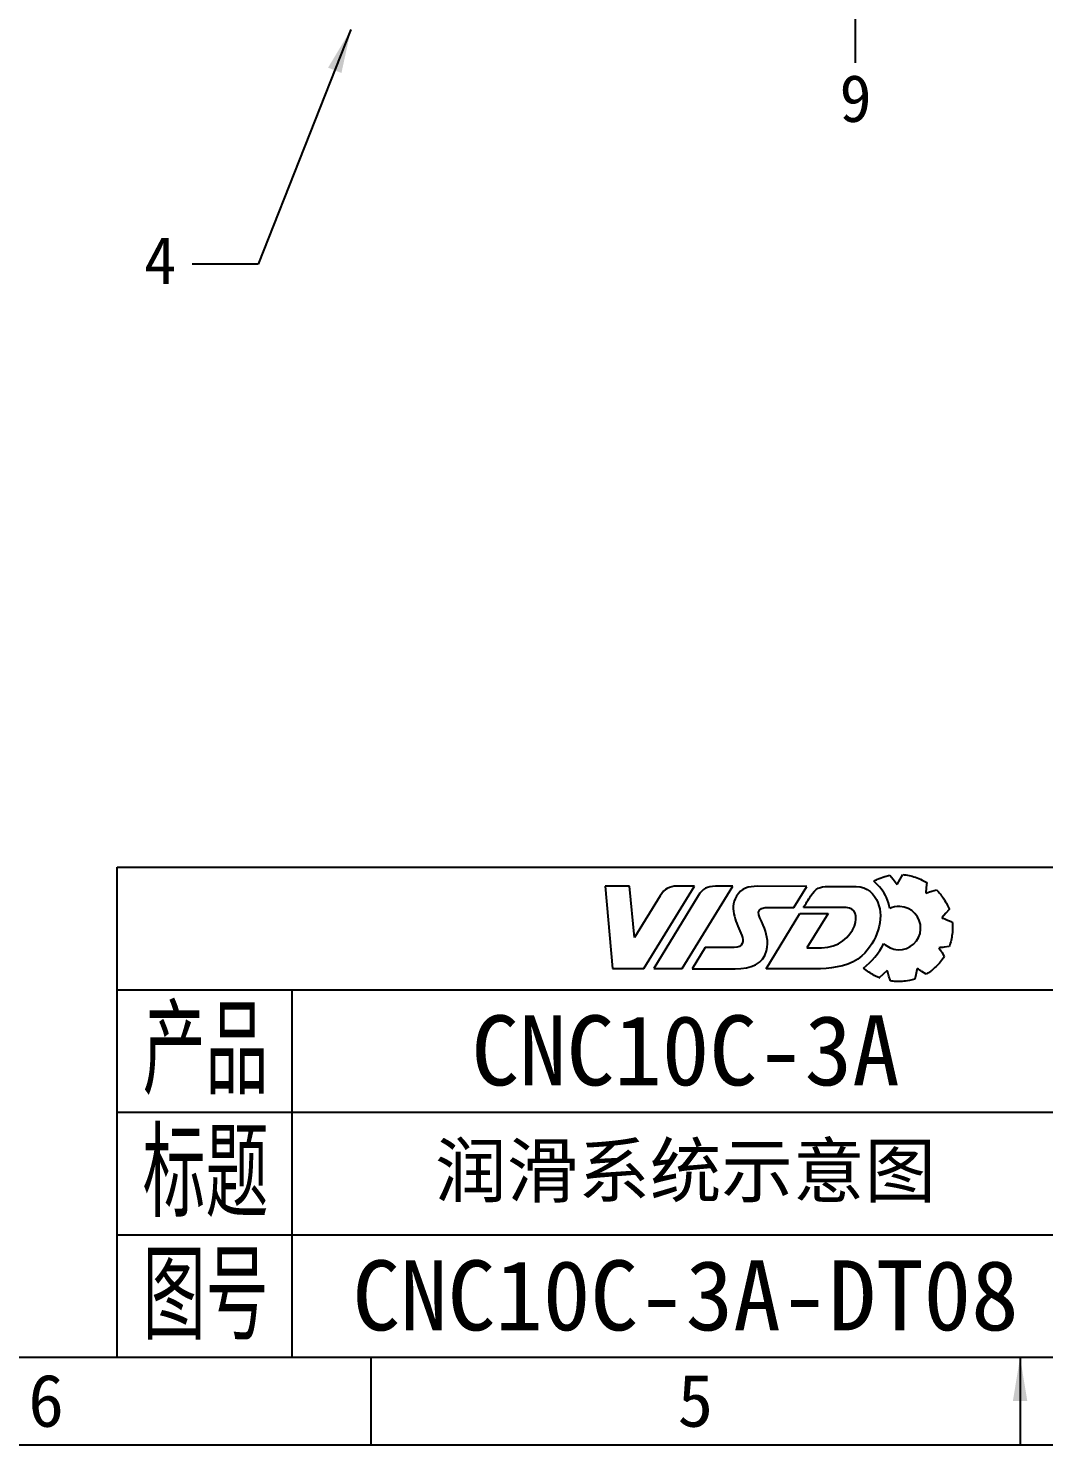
# Model space of a CAD drawing. Header units: millimetres. Extents: x 547 to 2149, y 622 to 1790.
# Drawn here: x 1291.5 to 1349.6, y 1341.3 to 1422.2 of the extents above; entities that cross this region are included whole.
import ezdxf

# ---------------------------------------------------------------- set-up
doc = ezdxf.new("R2010")
doc.units = ezdxf.units.MM
doc.layers.add('仅图框使用', color=7, linetype='Continuous')
doc.layers.add('英文数字标注', color=3, linetype='Continuous')
doc.styles.get("Standard").update_dxf_attribs({"font": 'txt', "bigfont": 'gbcbig.shx'})
doc.dimstyles.new('ISO-25', dxfattribs={"dimtxt": 2.5, "dimasz": 2.5, "dimexe": 1.25, "dimexo": 0.625, "dimtad": 1, "dimtxsty": 'Standard', "dimcen": 2.5, "dimadec": 0, "dimazin": 0, "dimtfac": 1, "dimtmove": 0, "dimatfit": 3, "dimfxl": 0, "dimarcsym": 0})
doc.dimstyles.get("Standard").update_dxf_attribs({"dimtxt": 2, "dimasz": 3, "dimexe": 0.18, "dimexo": 0.0625, "dimgap": 0.09, "dimtad": 0, "dimtih": 1, "dimtoh": 1, "dimdec": 4, "dimzin": 0, "dimdsep": 46, "dimtxsty": 'Standard', "dimcen": 0.09, "dimaunit": 1, "dimadec": 0, "dimazin": 0, "dimtfac": 1, "dimtdec": 4, "dimtofl": 0, "dimtmove": 0, "dimatfit": 3, "dimfxl": 0, "dimtolj": 1, "dimtzin": 0, "dimarcsym": 0})

# ---------------------------------------------------------------- blocks, each defined once
blk = doc.blocks.new('Logo-pic')
at = {"layer": '仅图框使用', "color": 4}
for points in [[(1.392, -0.003), (1.392, -0.003), (0, 0), (0, 0)], [(0, 0), (0, 0), (0.422, -4.704), (0.422, -4.704)], [(15.35, 0.28), (15.416, 0.315), (15.488, 0.351), (15.565, 0.385)], [(16.076, -0.663), (15.92, -0.312), (15.663, -0.003), (15.35, 0.28)], [(15.565, 0.385), (15.693, 0.441), (15.835, 0.495), (15.991, 0.538)], [(15.991, 0.538), (15.991, 0.538), (16.277, 0.618), (16.277, 0.618)], [(16.277, 0.618), (16.277, 0.618), (16.46, 0.384), (16.46, 0.384)], [(16.46, 0.384), (16.46, 0.384), (16.687, 0.094), (16.687, 0.094)], [(16.687, 0.094), (16.687, 0.094), (16.852, 0.387), (16.852, 0.387)], [(16.852, 0.387), (16.852, 0.387), (17.004, 0.654), (17.004, 0.654)], [(17.004, 0.654), (17.243, 0.638), (17.503, 0.576), (17.729, 0.502)], [(17.729, 0.502), (17.863, 0.459), (17.999, 0.404), (18.117, 0.342)], [(18.117, 0.342), (18.117, 0.342), (18.38, 0.203), (18.38, 0.203)], [(18.38, 0.203), (18.38, 0.203), (18.354, -0.088), (18.354, -0.088)], [(1.664, -2.946), (1.664, -2.946), (1.392, -0.003), (1.392, -0.003)], [(3.14, -0.557), (3.14, -0.557), (1.664, -2.946), (1.664, -2.946)], [(2.213, -4.708), (2.213, -4.708), (5.097, -0.012), (5.097, -0.012)], [(5.314, -0.563), (5.314, -0.563), (2.782, -4.71), (2.782, -4.71)], [(4.112, -0.01), (3.646, -0.009), (3.388, -0.157), (3.14, -0.557)], [(5.097, -0.012), (5.097, -0.012), (4.112, -0.01), (4.112, -0.01)], [(4.404, -4.714), (4.404, -4.714), (7.287, -0.017), (7.287, -0.017)], [(6.293, -0.015), (5.832, -0.014), (5.585, -0.135), (5.314, -0.563)], [(7.281, -0.017), (7.281, -0.017), (6.293, -0.015), (6.293, -0.015)], [(7.5, -0.581), (7.033, -1.345), (7.55, -2.128), (7.801, -2.819)], [(7.287, -0.017), (7.287, -0.017), (7.281, -0.017), (7.281, -0.017)], [(8.688, -0.017), (8.195, -0.016), (7.782, -0.118), (7.5, -0.581)], [(11.517, -0.027), (11.517, -0.027), (8.688, -0.017), (8.688, -0.017)], [(10.777, -1.229), (10.777, -1.229), (11.517, -0.027), (11.517, -0.027)], [(11.333, -1.23), (11.444, -1.052), (11.612, -0.769), (11.734, -0.578)], [(11.734, -0.578), (12.026, -0.116), (12.304, -0.029), (12.711, -0.03)], [(12.711, -0.03), (12.711, -0.03), (14.347, -0.034), (14.347, -0.034)], [(14.347, -0.034), (15.007, -0.035), (15.381, -0.463), (15.587, -0.948)], [(16.261, -1.284), (16.226, -1.072), (16.166, -0.864), (16.076, -0.663)], [(18.354, -0.088), (18.354, -0.088), (18.325, -0.413), (18.325, -0.413)], [(18.325, -0.413), (18.477, -0.359), (18.631, -0.304), (18.672, -0.293)], [(18.672, -0.293), (18.672, -0.293), (18.938, -0.216), (18.938, -0.216)], [(18.938, -0.216), (19.094, -0.37), (19.237, -0.554), (19.355, -0.736)], [(19.355, -0.736), (19.42, -0.836), (19.486, -0.948), (19.546, -1.068)], [(9.026, -2.231), (8.764, -1.632), (8.446, -1.193), (9.465, -1.226)], [(9.195, -4.733), (9.195, -4.733), (11.13, -1.564), (11.13, -1.564)], [(9.465, -1.226), (9.465, -1.226), (10.777, -1.229), (10.777, -1.229)], [(11.13, -1.564), (11.13, -1.564), (12.736, -1.568), (12.736, -1.568)], [(13.776, -1.234), (13.776, -1.234), (11.333, -1.23), (11.333, -1.23)], [(12.736, -1.568), (12.736, -1.568), (11.527, -3.528), (11.527, -3.528)], [(14.243, -2.288), (14.454, -1.749), (14.297, -1.237), (13.776, -1.234)], [(15.587, -0.948), (15.971, -1.854), (15.535, -3.186), (14.675, -3.991)], [(16.849, -1.165), (16.639, -1.155), (16.439, -1.199), (16.261, -1.284)], [(18.031, -2.456), (18.062, -1.774), (17.532, -1.195), (16.849, -1.165)], [(19.48, -1.559), (19.48, -1.559), (19.251, -1.821), (19.251, -1.821)], [(19.668, -1.345), (19.668, -1.345), (19.48, -1.559), (19.48, -1.559)], [(19.546, -1.068), (19.546, -1.068), (19.607, -1.193), (19.607, -1.193)], [(19.607, -1.193), (19.629, -1.243), (19.649, -1.293), (19.668, -1.345)], [(9.213, -3.702), (9.351, -3.148), (9.221, -2.678), (9.026, -2.231)], [(12.365, -3.53), (13.343, -3.533), (14.007, -2.893), (14.243, -2.288)], [(19.251, -1.821), (19.269, -1.828), (19.289, -1.836), (19.575, -1.95)], [(19.575, -1.95), (19.575, -1.95), (19.835, -2.054), (19.835, -2.054)], [(19.835, -2.054), (19.842, -2.118), (19.848, -2.182), (19.851, -2.247)], [(7.801, -2.819), (7.916, -3.137), (7.908, -3.511), (7.363, -3.518)], [(16.74, -3.638), (17.423, -3.669), (18.001, -3.139), (18.031, -2.456)], [(19.834, -2.751), (19.806, -2.992), (19.751, -3.23), (19.667, -3.458)], [(5.703, -3.514), (5.703, -3.514), (4.965, -4.723), (4.965, -4.723)], [(6.793, -3.517), (6.793, -3.517), (5.703, -3.514), (5.703, -3.514)], [(7.363, -3.518), (7.363, -3.518), (6.793, -3.517), (6.793, -3.517)], [(7.419, -4.727), (8.355, -4.729), (9.028, -4.448), (9.213, -3.702)], [(11.527, -3.528), (11.527, -3.528), (12.005, -3.529), (12.005, -3.529)], [(12.005, -3.529), (12.005, -3.529), (12.279, -3.53), (12.279, -3.53)], [(12.279, -3.53), (12.279, -3.53), (12.365, -3.53), (12.365, -3.53)], [(14.675, -3.991), (14.068, -4.558), (13.126, -4.678), (12.309, -4.74)], [(14.772, -4.687), (15.238, -4.337), (15.644, -3.839), (15.919, -3.277)], [(15.919, -3.277), (16.13, -3.488), (16.418, -3.624), (16.74, -3.638)], [(19.383, -3.495), (19.273, -3.509), (19.173, -3.519), (19.075, -3.529)], [(19.075, -3.529), (19.126, -3.61), (19.179, -3.693), (19.235, -3.788)], [(19.383, -4.034), (19.317, -4.139), (19.244, -4.24), (19.166, -4.335)], [(19.235, -3.788), (19.235, -3.788), (19.383, -4.034), (19.383, -4.034)], [(19.667, -3.458), (19.667, -3.458), (19.383, -3.495), (19.383, -3.495)], [(0.422, -4.704), (0.422, -4.704), (2.213, -4.708), (2.213, -4.708)], [(2.782, -4.71), (2.782, -4.71), (4.404, -4.714), (4.404, -4.714)], [(4.965, -4.723), (4.965, -4.723), (6.174, -4.725), (6.174, -4.725)], [(6.174, -4.725), (6.174, -4.725), (7.419, -4.727), (7.419, -4.727)], [(10.293, -4.736), (10.293, -4.736), (9.195, -4.733), (9.195, -4.733)], [(12.309, -4.74), (12.309, -4.74), (10.293, -4.736), (10.293, -4.736)], [(15.06, -4.916), (14.972, -4.855), (14.877, -4.781), (14.772, -4.687)], [(16.124, -4.826), (16.124, -4.826), (15.885, -5.045), (15.885, -5.045)], [(16.21, -5.143), (16.186, -5.067), (16.155, -4.948), (16.124, -4.826)], [(17.834, -4.704), (17.812, -4.828), (17.788, -4.955), (17.761, -5.068)], [(18.096, -4.885), (18.02, -4.835), (17.928, -4.77), (17.834, -4.704)], [(18.643, -4.839), (18.63, -4.85), (18.618, -4.859), (18.605, -4.869)], [(19.166, -4.335), (19.011, -4.523), (18.829, -4.682), (18.643, -4.839)], [(15.371, -5.107), (15.265, -5.049), (15.161, -4.987), (15.06, -4.916)], [(15.497, -5.176), (15.497, -5.176), (15.371, -5.107), (15.371, -5.107)], [(15.681, -5.255), (15.619, -5.23), (15.557, -5.204), (15.497, -5.176)], [(15.885, -5.045), (15.885, -5.045), (15.664, -5.248), (15.664, -5.248)], [(15.664, -5.248), (15.664, -5.248), (15.681, -5.255), (15.681, -5.255)], [(16.298, -5.424), (16.298, -5.424), (16.21, -5.143), (16.21, -5.143)], [(16.611, -5.453), (16.505, -5.449), (16.403, -5.439), (16.298, -5.424)], [(16.977, -5.452), (16.847, -5.46), (16.726, -5.46), (16.611, -5.453)], [(17.385, -5.406), (17.234, -5.43), (17.1, -5.445), (16.977, -5.452)], [(17.701, -5.326), (17.598, -5.358), (17.492, -5.384), (17.385, -5.406)], [(17.761, -5.068), (17.761, -5.068), (17.698, -5.327), (17.698, -5.327)], [(17.698, -5.327), (17.698, -5.327), (17.701, -5.326), (17.701, -5.326)], [(18.338, -5.045), (18.338, -5.045), (18.096, -4.885), (18.096, -4.885)], [(18.605, -4.869), (18.519, -4.932), (18.43, -4.991), (18.338, -5.045)]]:
    blk.add_open_spline(points, degree=3, dxfattribs=at)
blk.add_open_spline([(19.851, -2.247), (19.853, -2.3), (19.855, -2.354), (19.855, -2.408), (19.855, -2.408), (19.855, -2.522), (19.848, -2.637), (19.834, -2.751)], degree=3, knots=[0.25423729, 0.25423729, 0.25423729, 0.25423729, 0.27118644, 0.27118644, 0.27118644, 0.27118644, 0.28813559, 0.28813559, 0.28813559, 0.28813559], dxfattribs=at)

msp = doc.modelspace()

# ---------------------------------------------------------------- linework, layer by layer
at = {"layer": '仅图框使用'}
for p, q in [((1296.59, 1374.281), (1491.715, 1374.281)), ((1296.59, 1346.281), (1296.59, 1374.281)), ((1296.59, 1367.281), (1491.715, 1367.281)), ((1306.59, 1346.281), (1306.59, 1367.281)), ((1296.59, 1360.281), (1491.715, 1360.281)), ((1296.59, 1353.281), (1459.59, 1353.281)), ((1204.715, 1346.281), (1491.715, 1346.281)), ((1311.09, 1346.281), (1311.09, 1341.281)), ((1199.715, 1341.281), (1496.715, 1341.281))]:
    msp.add_line(p, q, dxfattribs=at)

# ---------------------------------------------------------------- block references
msp.add_blockref('Logo-pic', (1324.498, 1373.204), dxfattribs=at)

# ---------------------------------------------------------------- texts
at = {"layer": '仅图框使用', "attachment_point": 5}
for s, insert, char_height, width in [('产品', (1301.645, 1363.781), 5, 10.10919), ('标题', (1301.645, 1356.781), 5, 10.10919), ('图号', (1301.645, 1349.781), 5, 10.10919), ('{\\fSimSun|b0|i0|c134|p2;6}', (1292.527, 1343.781), 3, 37.125), ('{\\fSimSun|b0|i0|c134|p2;5}', (1329.652, 1343.781), 3, 37.125)]:
    msp.add_mtext(s, dxfattribs=dict(at, insert=insert, char_height=char_height, width=width))
at = {"layer": '英文数字标注', "color": 3, "attachment_point": 5}
for s, insert, char_height, width in [('\\A1;{\\fSimSun|b0|i0|c134|p2;9}', (1338.808, 1418.193), 2.7, 5.4), ('\\A1;{\\fSimSun|b0|i0|c134|p2;4}', (1299.048, 1408.959), 2.7, 5.4), ('{\\fSimSun|b0|i0|c134|p2;润滑系统示意图}', (1329.09, 1356.781), 3, 45)]:
    msp.add_mtext(s, dxfattribs=dict(at, insert=insert, char_height=char_height, width=width))
at = {"layer": '英文数字标注', "char_height": 4, "width": 45, "attachment_point": 5}
for s, insert in [('{\\fSimSun|b0|i0|c134|p2;CNC10C-3A}', (1329.09, 1363.781)), ('{\\fSimSun|b0|i0|c134|p2;CNC10C-3A-DT08}', (1329.09, 1349.781))]:
    msp.add_mtext(s, dxfattribs=dict(at, insert=insert))

# ---------------------------------------------------------------- leaders
at = {"layer": '仅图框使用'}
msp.add_leader([(1348.215, 1346.281), (1348.215, 1341.281)], dimstyle='ISO-25', override={"dimgap": 0.625, "dimtad": 0}, dxfattribs=at)
at = {"layer": '英文数字标注', "color": 3}
for points in [[(1338.778, 1438.762), (1338.783, 1430.003), (1338.783, 1420.253)], [(1309.952, 1422.14), (1304.642, 1408.741), (1300.87, 1408.741)]]:
    msp.add_leader(points, dimstyle='Standard', override={"dimasz": 2.5, "dimgap": 0.09, "dimtad": 0}, dxfattribs=at)

doc.saveas('drawing.dxf')
